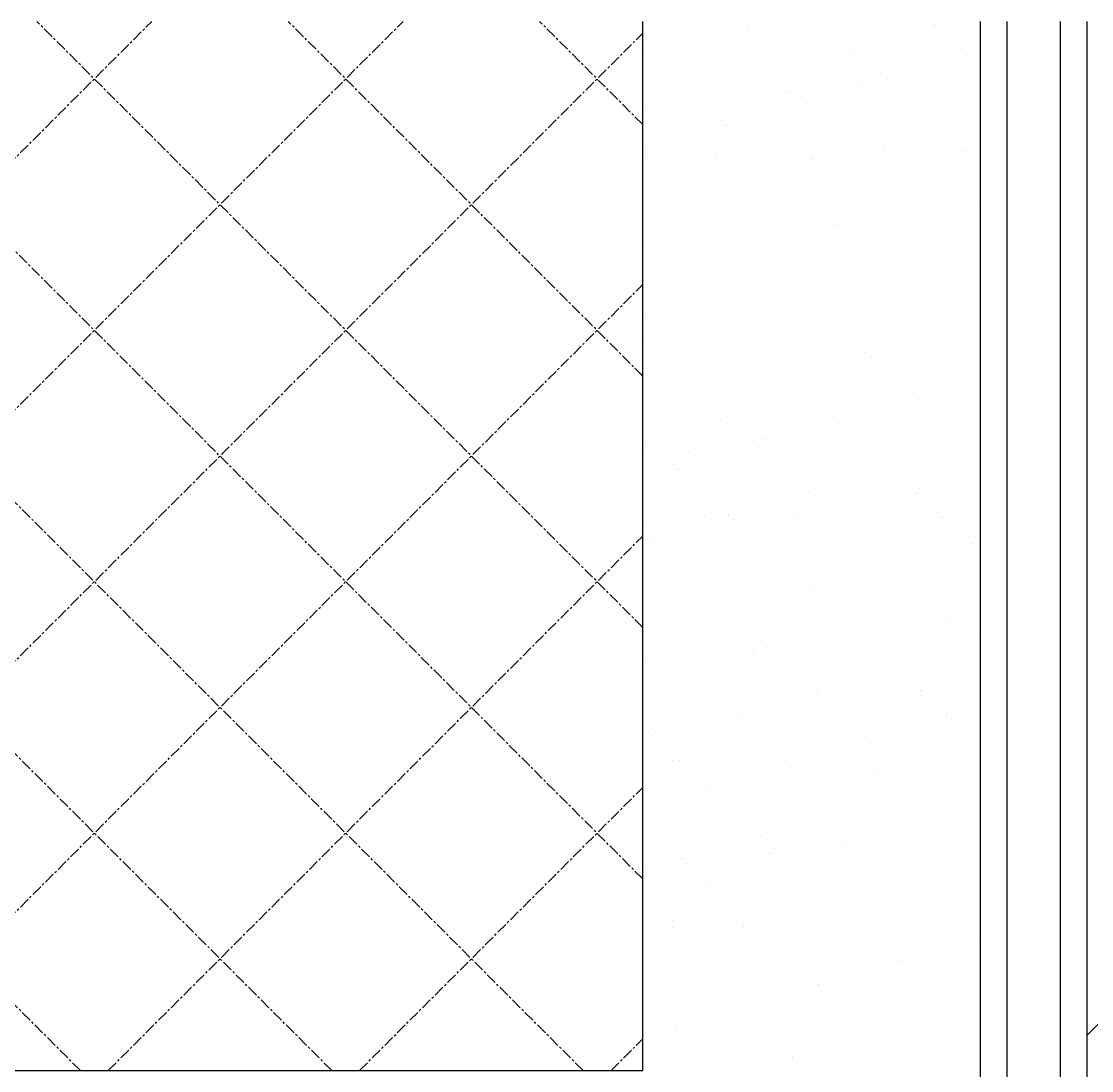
# Model space of a CAD drawing. Header units: inches. Extents: x -1249499 to 290957, y -589671 to 1013543.
# Drawn here: x -885390.8 to -885270.4, y 253356.2 to 253474.3 of the extents above; entities that cross this region are included whole.
import ezdxf

# ---------------------------------------------------------------- set-up
doc = ezdxf.new("R2010")
doc.units = ezdxf.units.IN
doc.header["$MEASUREMENT"] = 0
doc.linetypes.add('CENTER', pattern=[2, 1.25, -0.25, 0.25, -0.25])
for name, color, linetype in [('11', 13, 'CENTER'), ('2', 3, 'Continuous'), ('3', 2, 'Continuous'), ('5', 5, 'Continuous')]:
    doc.layers.add(name, color=color, linetype=linetype)

msp = doc.modelspace()

# ---------------------------------------------------------------- linework, layer by layer
at = {"layer": '11'}
for p, q in [((-885494.15, 253356.24), (-885376.11, 253474.28)), ((-885355.86, 253356.24), (-885473.9, 253474.28)), ((-885465.86, 253356.24), (-885347.82, 253474.28)), ((-885327.58, 253356.24), (-885445.62, 253474.28)), ((-885320.86, 253406.09), (-885389.05, 253474.28)), ((-885320.86, 253434.37), (-885360.77, 253474.28)), ((-885320.86, 253462.66), (-885332.48, 253474.28)), ((-885384.15, 253356.24), (-885500.86, 253472.95)), ((-885437.58, 253356.24), (-885320.86, 253472.95)), ((-885320.86, 253377.8), (-885414.12, 253471.06)), ((-885409.29, 253356.24), (-885320.86, 253444.67)), ((-885381.01, 253356.24), (-885320.86, 253416.38)), ((-885352.73, 253356.24), (-885320.86, 253388.1)), ((-885324.44, 253356.24), (-885320.86, 253359.81))]:
    msp.add_line(p, q, dxfattribs=at)
at = {"layer": '2'}
for p, q in [((-885320.86, 253356.24), (-885320.86, 253474.28)), ((-885500.86, 253356.24), (-885320.86, 253356.24))]:
    msp.add_line(p, q, dxfattribs=at)
at = {"layer": '3'}
for p, q in [((-885282.86, 253346.24), (-885282.86, 253474.28)), ((-885270.86, 253336.24), (-885270.86, 253474.28)), ((-885234.86, 253396.24), (-885270.86, 253360.24))]:
    msp.add_line(p, q, dxfattribs=at)
at = {"layer": '5'}
for p, q in [((-885312.17, 253474.13), (-885312.17, 253474.13)), ((-885305.08, 253474.11), (-885305.08, 253474.11)), ((-885300.17, 253474.03), (-885300.17, 253474.03)), ((-885285.41, 253474.07), (-885285.41, 253474.07)), ((-885279.86, 253346.24), (-885279.86, 253474.28)), ((-885273.86, 253346.24), (-885273.86, 253474.28)), ((-885317.14, 253473.42), (-885317.14, 253473.42)), ((-885316.1, 253473.8), (-885316.1, 253473.8)), ((-885313.16, 253473.04), (-885313.16, 253473.04)), ((-885309.08, 253473.58), (-885309.08, 253473.58)), ((-885309.04, 253473.72), (-885309.04, 253473.72)), ((-885307.52, 253473.78), (-885307.52, 253473.78)), ((-885306.76, 253473.82), (-885306.76, 253473.82)), ((-885301.19, 253473.82), (-885301.19, 253473.82)), ((-885299.62, 253473.52), (-885299.62, 253473.52)), ((-885297.41, 253473.84), (-885297.41, 253473.84)), ((-885293.51, 253473.78), (-885293.51, 253473.78)), ((-885288.07, 253473.85), (-885288.07, 253473.85)), ((-885287.99, 253473.76), (-885287.99, 253473.76)), ((-885317.16, 253472.52), (-885317.16, 253472.52)), ((-885315.59, 253472.72), (-885315.59, 253472.72)), ((-885320.76, 253470.65), (-885320.76, 253470.65)), ((-885312.91, 253470.75), (-885312.91, 253470.75)), ((-885311.54, 253470.9), (-885311.54, 253470.9)), ((-885309.19, 253471.39), (-885309.19, 253471.39)), ((-885308.63, 253470.89), (-885308.63, 253470.89)), ((-885305.23, 253470.71), (-885305.23, 253470.71)), ((-885302.2, 253470.92), (-885302.2, 253470.92)), ((-885297.13, 253471), (-885297.13, 253471)), ((-885297.01, 253471.13), (-885297.01, 253471.13)), ((-885292.86, 253470.93), (-885292.86, 253470.93)), ((-885289.28, 253471.1), (-885289.28, 253471.1)), ((-885285, 253471.02), (-885285, 253471.02)), ((-885284.45, 253470.52), (-885284.45, 253470.52)), ((-885283.52, 253470.95), (-885283.52, 253470.95)), ((-885318.21, 253468.76), (-885318.21, 253468.76)), ((-885317.65, 253468.25), (-885317.65, 253468.25)), ((-885308.85, 253467.93), (-885308.85, 253467.93)), ((-885306.02, 253468.49), (-885306.02, 253468.49)), ((-885301, 253468.03), (-885301, 253468.03)), ((-885294.02, 253468.39), (-885294.02, 253468.39)), ((-885293.32, 253468), (-885293.32, 253468)), ((-885290.16, 253468.3), (-885290.16, 253468.3)), ((-885288.6, 253468.51), (-885288.6, 253468.51)), ((-885286.16, 253468.83), (-885286.16, 253468.83)), ((-885285.22, 253468.29), (-885285.22, 253468.29)), ((-885316.95, 253467.64), (-885316.95, 253467.64)), ((-885314.94, 253467.1), (-885314.94, 253467.1)), ((-885305.6, 253467.11), (-885305.6, 253467.11)), ((-885298.24, 253467.24), (-885298.24, 253467.24)), ((-885296.68, 253467.44), (-885296.68, 253467.44)), ((-885296.26, 253467.13), (-885296.26, 253467.13)), ((-885294.24, 253467.77), (-885294.24, 253467.77)), ((-885293.47, 253467.88), (-885293.47, 253467.88)), ((-885286.91, 253467.15), (-885286.91, 253467.15)), ((-885315.04, 253465.86), (-885315.04, 253465.86)), ((-885313.68, 253466.29), (-885313.68, 253466.29)), ((-885310.39, 253465.64), (-885310.39, 253465.64)), ((-885306.32, 253466.18), (-885306.32, 253466.18)), ((-885304.75, 253466.38), (-885304.75, 253466.38)), ((-885304.33, 253466.31), (-885304.33, 253466.31)), ((-885303.04, 253465.76), (-885303.04, 253465.76)), ((-885302.31, 253466.7), (-885302.31, 253466.7)), ((-885294.99, 253466.32), (-885294.99, 253466.32)), ((-885285.65, 253466.34), (-885285.65, 253466.34)), ((-885320.57, 253464.87), (-885320.57, 253464.87)), ((-885318.47, 253464.58), (-885318.47, 253464.58)), ((-885314.39, 253465.11), (-885314.39, 253465.11)), ((-885312.83, 253465.32), (-885312.83, 253465.32)), ((-885312.72, 253464.97), (-885312.72, 253464.97)), ((-885305.04, 253464.93), (-885305.04, 253464.93)), ((-885302.49, 253465.25), (-885302.49, 253465.25)), ((-885296.94, 253465.22), (-885296.94, 253465.22)), ((-885290.86, 253465.49), (-885290.86, 253465.49)), ((-885289.09, 253465.32), (-885289.09, 253465.32)), ((-885318.46, 253463.37), (-885318.46, 253463.37)), ((-885312.06, 253463.13), (-885312.06, 253463.13)), ((-885309.12, 253463.39), (-885309.12, 253463.39)), ((-885299.78, 253463.4), (-885299.78, 253463.4)), ((-885290.44, 253463.42), (-885290.44, 253463.42)), ((-885311.5, 253462.62), (-885311.5, 253462.62)), ((-885308.66, 253462.15), (-885308.66, 253462.15)), ((-885300.81, 253462.25), (-885300.81, 253462.25)), ((-885299.88, 253462.86), (-885299.88, 253462.86)), ((-885293.13, 253462.22), (-885293.13, 253462.22)), ((-885287.87, 253462.76), (-885287.87, 253462.76)), ((-885287.32, 253462.25), (-885287.32, 253462.25)), ((-885285.03, 253462.51), (-885285.03, 253462.51)), ((-885316.76, 253461.86), (-885316.76, 253461.86)), ((-885287.4, 253460.9), (-885287.4, 253460.9)), ((-885285.84, 253461.1), (-885285.84, 253461.1)), ((-885283.4, 253461.43), (-885283.4, 253461.43)), ((-885320.52, 253459.99), (-885320.52, 253459.99)), ((-885312.52, 253459.58), (-885312.52, 253459.58)), ((-885308.89, 253460.23), (-885308.89, 253460.23)), ((-885303.18, 253459.6), (-885303.18, 253459.6)), ((-885296.89, 253460.12), (-885296.89, 253460.12)), ((-885296.34, 253459.62), (-885296.34, 253459.62)), ((-885295.47, 253459.84), (-885295.47, 253459.84)), ((-885293.91, 253460.04), (-885293.91, 253460.04)), ((-885293.83, 253459.62), (-885293.83, 253459.62)), ((-885291.47, 253460.36), (-885291.47, 253460.36)), ((-885288.9, 253459.54), (-885288.9, 253459.54)), ((-885284.71, 253459.86), (-885284.71, 253459.86)), ((-885284.49, 253459.63), (-885284.49, 253459.63)), ((-885320.6, 253458.76), (-885320.6, 253458.76)), ((-885320.38, 253459.09), (-885320.38, 253459.09)), ((-885312.53, 253459.19), (-885312.53, 253459.19)), ((-885311.25, 253458.78), (-885311.25, 253458.78)), ((-885304.85, 253459.15), (-885304.85, 253459.15)), ((-885303.55, 253458.77), (-885303.55, 253458.77)), ((-885301.99, 253458.98), (-885301.99, 253458.98)), ((-885301.91, 253458.79), (-885301.91, 253458.79)), ((-885299.55, 253459.3), (-885299.55, 253459.3)), ((-885296.75, 253459.44), (-885296.75, 253459.44)), ((-885292.57, 253458.81), (-885292.57, 253458.81)), ((-885283.23, 253458.83), (-885283.23, 253458.83)), ((-885317.91, 253457.59), (-885317.91, 253457.59)), ((-885315.7, 253457.17), (-885315.7, 253457.17)), ((-885311.62, 253457.71), (-885311.62, 253457.71)), ((-885310.06, 253457.92), (-885310.06, 253457.92)), ((-885307.62, 253458.24), (-885307.62, 253458.24)), ((-885305.91, 253457.49), (-885305.91, 253457.49)), ((-885293.73, 253457.23), (-885293.73, 253457.23)), ((-885319.7, 253456.65), (-885319.7, 253456.65)), ((-885318.14, 253456.85), (-885318.14, 253456.85)), ((-885316.57, 253456.08), (-885316.57, 253456.08)), ((-885308.47, 253456.37), (-885308.47, 253456.37)), ((-885306.7, 253455.88), (-885306.7, 253455.88)), ((-885305.35, 253456.98), (-885305.35, 253456.98)), ((-885300.62, 253456.47), (-885300.62, 253456.47)), ((-885297.36, 253455.89), (-885297.36, 253455.89)), ((-885292.94, 253456.44), (-885292.94, 253456.44)), ((-885288.01, 253455.91), (-885288.01, 253455.91)), ((-885284.84, 253456.73), (-885284.84, 253456.73)), ((-885316.04, 253455.86), (-885316.04, 253455.86)), ((-885314.93, 253454.86), (-885314.93, 253454.86)), ((-885314.37, 253454.35), (-885314.37, 253454.35)), ((-885302.75, 253454.59), (-885302.75, 253454.59)), ((-885296.56, 253453.66), (-885296.56, 253453.66)), ((-885290.74, 253454.49), (-885290.74, 253454.49)), ((-885290.19, 253453.98), (-885290.19, 253453.98)), ((-885288.71, 253453.76), (-885288.71, 253453.76)), ((-885284.63, 253453.5), (-885284.63, 253453.5)), ((-885283.07, 253453.7), (-885283.07, 253453.7)), ((-885320.19, 253453.31), (-885320.19, 253453.31)), ((-885312.34, 253453.41), (-885312.34, 253453.41)), ((-885304.66, 253453.37), (-885304.66, 253453.37)), ((-885292.71, 253452.43), (-885292.71, 253452.43)), ((-885291.15, 253452.64), (-885291.15, 253452.64)), ((-885288.71, 253452.96), (-885288.71, 253452.96)), ((-885319.44, 253452.05), (-885319.44, 253452.05)), ((-885318.17, 253451.25), (-885318.17, 253451.25)), ((-885311.76, 253451.96), (-885311.76, 253451.96)), ((-885310.09, 253452.07), (-885310.09, 253452.07)), ((-885308.83, 253451.26), (-885308.83, 253451.26)), ((-885300.78, 253451.37), (-885300.78, 253451.37)), ((-885300.75, 253452.09), (-885300.75, 253452.09)), ((-885299.76, 253451.86), (-885299.76, 253451.86)), ((-885299.49, 253451.28), (-885299.49, 253451.28)), ((-885299.22, 253451.57), (-885299.22, 253451.57)), ((-885299.21, 253451.35), (-885299.21, 253451.35)), ((-885296.78, 253451.9), (-885296.78, 253451.9)), ((-885291.41, 253452.1), (-885291.41, 253452.1)), ((-885290.14, 253451.3), (-885290.14, 253451.3)), ((-885287.58, 253451.59), (-885287.58, 253451.59)), ((-885316.38, 253450.3), (-885316.38, 253450.3)), ((-885308.86, 253450.31), (-885308.86, 253450.31)), ((-885308.28, 253450.59), (-885308.28, 253450.59)), ((-885307.3, 253450.51), (-885307.3, 253450.51)), ((-885304.86, 253450.83), (-885304.86, 253450.83)), ((-885300.43, 253450.69), (-885300.43, 253450.69)), ((-885292.75, 253450.66), (-885292.75, 253450.66)), ((-885284.65, 253450.95), (-885284.65, 253450.95)), ((-885320.78, 253449.33), (-885320.78, 253449.33)), ((-885316.93, 253449.24), (-885316.93, 253449.24)), ((-885315.37, 253449.45), (-885315.37, 253449.45)), ((-885312.93, 253449.77), (-885312.93, 253449.77)), ((-885308.78, 253449.22), (-885308.78, 253449.22)), ((-885308.22, 253448.72), (-885308.22, 253448.72)), ((-885296.6, 253448.96), (-885296.6, 253448.96)), ((-885284.59, 253448.85), (-885284.59, 253448.85)), ((-885320, 253447.53), (-885320, 253447.53)), ((-885313.62, 253448.35), (-885313.62, 253448.35)), ((-885312.15, 253447.63), (-885312.15, 253447.63)), ((-885304.48, 253447.59), (-885304.48, 253447.59)), ((-885304.28, 253448.36), (-885304.28, 253448.36)), ((-885296.37, 253447.88), (-885296.37, 253447.88)), ((-885294.93, 253448.38), (-885294.93, 253448.38)), ((-885288.52, 253447.98), (-885288.52, 253447.98)), ((-885285.59, 253448.4), (-885285.59, 253448.4)), ((-885284.04, 253448.35), (-885284.04, 253448.35)), ((-885317.8, 253446.59), (-885317.8, 253446.59)), ((-885305.61, 253446.33), (-885305.61, 253446.33)), ((-885317.24, 253446.08), (-885317.24, 253446.08)), ((-885293.61, 253446.22), (-885293.61, 253446.22)), ((-885293.06, 253445.72), (-885293.06, 253445.72)), ((-885288.38, 253445.23), (-885288.38, 253445.23)), ((-885285.94, 253445.56), (-885285.94, 253445.56)), ((-885284.46, 253445.17), (-885284.46, 253445.17)), ((-885317.01, 253444.54), (-885317.01, 253444.54)), ((-885316.2, 253444.52), (-885316.2, 253444.52)), ((-885308.09, 253444.81), (-885308.09, 253444.81)), ((-885307.67, 253444.56), (-885307.67, 253444.56)), ((-885300.24, 253444.91), (-885300.24, 253444.91)), ((-885298.33, 253444.58), (-885298.33, 253444.58)), ((-885298.02, 253443.97), (-885298.02, 253443.97)), ((-885296.46, 253444.17), (-885296.46, 253444.17)), ((-885294.02, 253444.49), (-885294.02, 253444.49)), ((-885292.57, 253444.88), (-885292.57, 253444.88)), ((-885289.94, 253445.03), (-885289.94, 253445.03)), ((-885288.99, 253444.59), (-885288.99, 253444.59)), ((-885315.75, 253443.74), (-885315.75, 253443.74)), ((-885314.63, 253443.69), (-885314.63, 253443.69)), ((-885306.41, 253443.75), (-885306.41, 253443.75)), ((-885306.09, 253442.9), (-885306.09, 253442.9)), ((-885304.53, 253443.11), (-885304.53, 253443.11)), ((-885302.63, 253443.59), (-885302.63, 253443.59)), ((-885302.09, 253443.43), (-885302.09, 253443.43)), ((-885302.08, 253443.08), (-885302.08, 253443.08)), ((-885297.06, 253443.77), (-885297.06, 253443.77)), ((-885290.45, 253443.32), (-885290.45, 253443.32)), ((-885287.72, 253443.79), (-885287.72, 253443.79)), ((-885319.81, 253441.75), (-885319.81, 253441.75)), ((-885314.17, 253441.84), (-885314.17, 253441.84)), ((-885312.61, 253442.05), (-885312.61, 253442.05)), ((-885311.96, 253441.85), (-885311.96, 253441.85)), ((-885310.17, 253442.37), (-885310.17, 253442.37)), ((-885304.29, 253441.81), (-885304.29, 253441.81)), ((-885296.18, 253442.1), (-885296.18, 253442.1)), ((-885288.33, 253442.2), (-885288.33, 253442.2)), ((-885320.68, 253440.98), (-885320.68, 253440.98)), ((-885320.54, 253440.82), (-885320.54, 253440.82)), ((-885318.24, 253441.3), (-885318.24, 253441.3)), ((-885311.65, 253440.96), (-885311.65, 253440.96)), ((-885311.19, 253440.83), (-885311.19, 253440.83)), ((-885311.09, 253440.45), (-885311.09, 253440.45)), ((-885301.85, 253440.85), (-885301.85, 253440.85)), ((-885299.47, 253440.69), (-885299.47, 253440.69)), ((-885292.51, 253440.87), (-885292.51, 253440.87)), ((-885287.46, 253440.59), (-885287.46, 253440.59)), ((-885283.17, 253440.88), (-885283.17, 253440.88)), ((-885307.9, 253439.03), (-885307.9, 253439.03)), ((-885300.05, 253439.13), (-885300.05, 253439.13)), ((-885292.38, 253439.1), (-885292.38, 253439.1)), ((-885286.91, 253440.08), (-885286.91, 253440.08)), ((-885284.27, 253439.39), (-885284.27, 253439.39)), ((-885320.67, 253438.32), (-885320.67, 253438.32)), ((-885320.11, 253437.82), (-885320.11, 253437.82)), ((-885316.01, 253438.74), (-885316.01, 253438.74)), ((-885308.48, 253438.06), (-885308.48, 253438.06)), ((-885296.48, 253437.95), (-885296.48, 253437.95)), ((-885285.61, 253437.83), (-885285.61, 253437.83)), ((-885283.18, 253438.15), (-885283.18, 253438.15)), ((-885314.59, 253437.03), (-885314.59, 253437.03)), ((-885305.25, 253437.05), (-885305.25, 253437.05)), ((-885295.93, 253437.45), (-885295.93, 253437.45)), ((-885295.91, 253437.06), (-885295.91, 253437.06)), ((-885293.69, 253436.77), (-885293.69, 253436.77)), ((-885291.25, 253437.09), (-885291.25, 253437.09)), ((-885287.18, 253437.63), (-885287.18, 253437.63)), ((-885286.56, 253437.08), (-885286.56, 253437.08)), ((-885284.3, 253437.69), (-885284.3, 253437.69)), ((-885319.62, 253435.96), (-885319.62, 253435.96)), ((-885317.5, 253435.42), (-885317.5, 253435.42)), ((-885313.33, 253436.22), (-885313.33, 253436.22)), ((-885311.77, 253436.06), (-885311.77, 253436.06)), ((-885304.1, 253436.03), (-885304.1, 253436.03)), ((-885303.98, 253436.24), (-885303.98, 253436.24)), ((-885303.33, 253435.5), (-885303.33, 253435.5)), ((-885301.76, 253435.71), (-885301.76, 253435.71)), ((-885299.33, 253436.03), (-885299.33, 253436.03)), ((-885295.99, 253436.32), (-885295.99, 253436.32)), ((-885295.25, 253436.56), (-885295.25, 253436.56)), ((-885294.64, 253436.26), (-885294.64, 253436.26)), ((-885288.14, 253436.42), (-885288.14, 253436.42)), ((-885285.3, 253436.27), (-885285.3, 253436.27)), ((-885311.4, 253434.44), (-885311.4, 253434.44)), ((-885309.84, 253434.64), (-885309.84, 253434.64)), ((-885307.4, 253434.96), (-885307.4, 253434.96)), ((-885305.5, 253435.32), (-885305.5, 253435.32)), ((-885304.95, 253434.81), (-885304.95, 253434.81)), ((-885293.32, 253435.06), (-885293.32, 253435.06)), ((-885319.48, 253433.37), (-885319.48, 253433.37)), ((-885318.11, 253433.3), (-885318.11, 253433.3)), ((-885317.92, 253433.58), (-885317.92, 253433.58)), ((-885315.48, 253433.9), (-885315.48, 253433.9)), ((-885308.77, 253433.32), (-885308.77, 253433.32)), ((-885307.72, 253433.25), (-885307.72, 253433.25)), ((-885299.86, 253433.35), (-885299.86, 253433.35)), ((-885299.43, 253433.34), (-885299.43, 253433.34)), ((-885292.19, 253433.32), (-885292.19, 253433.32)), ((-885290.09, 253433.36), (-885290.09, 253433.36)), ((-885284.09, 253433.61), (-885284.09, 253433.61)), ((-885315.82, 253432.96), (-885315.82, 253432.96)), ((-885314.52, 253432.69), (-885314.52, 253432.69)), ((-885313.96, 253432.18), (-885313.96, 253432.18)), ((-885302.34, 253432.42), (-885302.34, 253432.42)), ((-885290.33, 253432.32), (-885290.33, 253432.32)), ((-885289.78, 253431.81), (-885289.78, 253431.81)), ((-885287.95, 253430.64), (-885287.95, 253430.64)), ((-885319.44, 253430.18), (-885319.44, 253430.18)), ((-885312.17, 253429.52), (-885312.17, 253429.52)), ((-885311.58, 253430.28), (-885311.58, 253430.28)), ((-885311.35, 253429.79), (-885311.35, 253429.79)), ((-885303.91, 253430.25), (-885303.91, 253430.25)), ((-885302.83, 253429.53), (-885302.83, 253429.53)), ((-885299.35, 253429.69), (-885299.35, 253429.69)), ((-885295.81, 253430.54), (-885295.81, 253430.54)), ((-885293.48, 253429.55), (-885293.48, 253429.55)), ((-885288.48, 253429.69), (-885288.48, 253429.69)), ((-885287.17, 253429.42), (-885287.17, 253429.42)), ((-885284.41, 253430.22), (-885284.41, 253430.22)), ((-885284.14, 253429.57), (-885284.14, 253429.57)), ((-885320.25, 253428.69), (-885320.25, 253428.69)), ((-885310.9, 253428.71), (-885310.9, 253428.71)), ((-885301.56, 253428.73), (-885301.56, 253428.73)), ((-885299, 253428.3), (-885299, 253428.3)), ((-885298.8, 253429.18), (-885298.8, 253429.18)), ((-885296.56, 253428.62), (-885296.56, 253428.62)), ((-885292.49, 253429.16), (-885292.49, 253429.16)), ((-885292.22, 253428.74), (-885292.22, 253428.74)), ((-885290.92, 253429.37), (-885290.92, 253429.37)), ((-885282.88, 253428.76), (-885282.88, 253428.76)), ((-885320.37, 253427.16), (-885320.37, 253427.16)), ((-885315.63, 253427.18), (-885315.63, 253427.18)), ((-885308.64, 253427.03), (-885308.64, 253427.03)), ((-885308.37, 253427.05), (-885308.37, 253427.05)), ((-885307.53, 253427.47), (-885307.53, 253427.47)), ((-885307.07, 253427.24), (-885307.07, 253427.24)), ((-885304.64, 253427.56), (-885304.64, 253427.56)), ((-885300.56, 253428.1), (-885300.56, 253428.1)), ((-885299.67, 253427.57), (-885299.67, 253427.57)), ((-885292, 253427.53), (-885292, 253427.53)), ((-885283.9, 253427.83), (-885283.9, 253427.83)), ((-885316.71, 253425.97), (-885316.71, 253425.97)), ((-885315.69, 253425.79), (-885315.69, 253425.79)), ((-885315.15, 253426.18), (-885315.15, 253426.18)), ((-885312.71, 253426.5), (-885312.71, 253426.5)), ((-885307.81, 253426.55), (-885307.81, 253426.55)), ((-885306.35, 253425.81), (-885306.35, 253425.81)), ((-885297.01, 253425.83), (-885297.01, 253425.83)), ((-885296.19, 253426.79), (-885296.19, 253426.79)), ((-885287.66, 253425.84), (-885287.66, 253425.84)), ((-885284.18, 253426.69), (-885284.18, 253426.69)), ((-885283.63, 253426.18), (-885283.63, 253426.18)), ((-885320.79, 253425.43), (-885320.79, 253425.43)), ((-885295.62, 253424.76), (-885295.62, 253424.76)), ((-885287.76, 253424.86), (-885287.76, 253424.86)), ((-885319.25, 253424.4), (-885319.25, 253424.4)), ((-885317.39, 253424.42), (-885317.39, 253424.42)), ((-885316.83, 253423.91), (-885316.83, 253423.91)), ((-885311.39, 253424.5), (-885311.39, 253424.5)), ((-885305.2, 253424.16), (-885305.2, 253424.16)), ((-885303.72, 253424.47), (-885303.72, 253424.47)), ((-885293.2, 253424.05), (-885293.2, 253424.05)), ((-885292.65, 253423.55), (-885292.65, 253423.55)), ((-885285.72, 253422.28), (-885285.72, 253422.28)), ((-885319.09, 253421.99), (-885319.09, 253421.99)), ((-885317.82, 253421.18), (-885317.82, 253421.18)), ((-885315.44, 253421.4), (-885315.44, 253421.4)), ((-885314.22, 253421.52), (-885314.22, 253421.52)), ((-885309.75, 253422), (-885309.75, 253422)), ((-885308.48, 253421.2), (-885308.48, 253421.2)), ((-885307.34, 253421.69), (-885307.34, 253421.69)), ((-885302.22, 253421.42), (-885302.22, 253421.42)), ((-885300.4, 253422.02), (-885300.4, 253422.02)), ((-885299.48, 253421.79), (-885299.48, 253421.79)), ((-885299.14, 253421.22), (-885299.14, 253421.22)), ((-885293.79, 253421.22), (-885293.79, 253421.22)), ((-885291.81, 253421.75), (-885291.81, 253421.75)), ((-885291.06, 253422.04), (-885291.06, 253422.04)), ((-885290.04, 253421.15), (-885290.04, 253421.15)), ((-885289.8, 253421.23), (-885289.8, 253421.23)), ((-885289.72, 253421.76), (-885289.72, 253421.76)), ((-885288.16, 253421.96), (-885288.16, 253421.96)), ((-885283.71, 253422.05), (-885283.71, 253422.05)), ((-885304.31, 253419.84), (-885304.31, 253419.84)), ((-885301.87, 253420.16), (-885301.87, 253420.16)), ((-885301.67, 253420.91), (-885301.67, 253420.91)), ((-885297.79, 253420.69), (-885297.79, 253420.69)), ((-885296.23, 253420.9), (-885296.23, 253420.9)), ((-885319.06, 253418.62), (-885319.06, 253418.62)), ((-885313.95, 253418.57), (-885313.95, 253418.57)), ((-885312.38, 253418.77), (-885312.38, 253418.77)), ((-885311.24, 253418.79), (-885311.24, 253418.79)), ((-885311.2, 253418.72), (-885311.2, 253418.72)), ((-885309.94, 253419.09), (-885309.94, 253419.09)), ((-885305.87, 253419.63), (-885305.87, 253419.63)), ((-885303.53, 253418.69), (-885303.53, 253418.69)), ((-885295.43, 253418.98), (-885295.43, 253418.98)), ((-885287.57, 253419.08), (-885287.57, 253419.08)), ((-885320.46, 253417.71), (-885320.46, 253417.71)), ((-885318.02, 253418.03), (-885318.02, 253418.03)), ((-885313.27, 253418.28), (-885313.27, 253418.28)), ((-885310.68, 253418.28), (-885310.68, 253418.28)), ((-885303.93, 253418.3), (-885303.93, 253418.3)), ((-885299.06, 253418.52), (-885299.06, 253418.52)), ((-885294.58, 253418.31), (-885294.58, 253418.31)), ((-885287.05, 253418.42), (-885287.05, 253418.42)), ((-885286.5, 253417.91), (-885286.5, 253417.91)), ((-885285.24, 253418.33), (-885285.24, 253418.33)), ((-885320.26, 253416.15), (-885320.26, 253416.15)), ((-885283.52, 253416.27), (-885283.52, 253416.27)), ((-885319.7, 253415.65), (-885319.7, 253415.65)), ((-885315.25, 253415.62), (-885315.25, 253415.62)), ((-885308.07, 253415.89), (-885308.07, 253415.89)), ((-885307.15, 253415.91), (-885307.15, 253415.91)), ((-885299.3, 253416.01), (-885299.3, 253416.01)), ((-885296.07, 253415.79), (-885296.07, 253415.79)), ((-885295.52, 253415.28), (-885295.52, 253415.28)), ((-885291.62, 253415.97), (-885291.62, 253415.97)), ((-885283.89, 253415.52), (-885283.89, 253415.52)), ((-885316.67, 253414.47), (-885316.67, 253414.47)), ((-885307.32, 253414.49), (-885307.32, 253414.49)), ((-885297.98, 253414.51), (-885297.98, 253414.51)), ((-885291.03, 253413.82), (-885291.03, 253413.82)), ((-885288.64, 253414.53), (-885288.64, 253414.53)), ((-885286.95, 253414.35), (-885286.95, 253414.35)), ((-885285.39, 253414.56), (-885285.39, 253414.56)), ((-885282.95, 253414.88), (-885282.95, 253414.88)), ((-885318.87, 253412.84), (-885318.87, 253412.84)), ((-885317.09, 253413.26), (-885317.09, 253413.26)), ((-885315.4, 253413.67), (-885315.4, 253413.67)), ((-885311.02, 253412.94), (-885311.02, 253412.94)), ((-885306.06, 253413.69), (-885306.06, 253413.69)), ((-885305.09, 253413.15), (-885305.09, 253413.15)), ((-885304.54, 253412.65), (-885304.54, 253412.65)), ((-885303.34, 253412.91), (-885303.34, 253412.91)), ((-885299.1, 253412.75), (-885299.1, 253412.75)), ((-885296.72, 253413.7), (-885296.72, 253413.7)), ((-885295.24, 253413.2), (-885295.24, 253413.2)), ((-885295.03, 253413.29), (-885295.03, 253413.29)), ((-885293.47, 253413.5), (-885293.47, 253413.5)), ((-885292.91, 253412.89), (-885292.91, 253412.89)), ((-885287.39, 253413.3), (-885287.39, 253413.3)), ((-885287.37, 253413.72), (-885287.37, 253413.72)), ((-885309.62, 253411.37), (-885309.62, 253411.37)), ((-885307.18, 253411.69), (-885307.18, 253411.69)), ((-885303.1, 253412.23), (-885303.1, 253412.23)), ((-885301.54, 253412.43), (-885301.54, 253412.43)), ((-885320.19, 253410.75), (-885320.19, 253410.75)), ((-885317.69, 253410.31), (-885317.69, 253410.31)), ((-885315.25, 253410.63), (-885315.25, 253410.63)), ((-885314.11, 253410.52), (-885314.11, 253410.52)), ((-885311.18, 253411.16), (-885311.18, 253411.16)), ((-885310.85, 253410.77), (-885310.85, 253410.77)), ((-885306.96, 253410.13), (-885306.96, 253410.13)), ((-885301.93, 253410.25), (-885301.93, 253410.25)), ((-885301.5, 253410.78), (-885301.5, 253410.78)), ((-885299.11, 253410.23), (-885299.11, 253410.23)), ((-885292.16, 253410.8), (-885292.16, 253410.8)), ((-885291.43, 253410.19), (-885291.43, 253410.19)), ((-885289.92, 253410.15), (-885289.92, 253410.15)), ((-885283.33, 253410.49), (-885283.33, 253410.49)), ((-885319.25, 253410.1), (-885319.25, 253410.1)), ((-885315.06, 253409.84), (-885315.06, 253409.84)), ((-885313.55, 253410.01), (-885313.55, 253410.01)), ((-885289.37, 253409.64), (-885289.37, 253409.64)), ((-885318.68, 253407.06), (-885318.68, 253407.06)), ((-885314.24, 253406.96), (-885314.24, 253406.96)), ((-885310.94, 253407.62), (-885310.94, 253407.62)), ((-885310.83, 253407.16), (-885310.83, 253407.16)), ((-885304.9, 253406.98), (-885304.9, 253406.98)), ((-885303.15, 253407.13), (-885303.15, 253407.13)), ((-885298.94, 253407.52), (-885298.94, 253407.52)), ((-885298.39, 253407.01), (-885298.39, 253407.01)), ((-885295.56, 253407), (-885295.56, 253407)), ((-885295.05, 253407.42), (-885295.05, 253407.42)), ((-885287.2, 253407.52), (-885287.2, 253407.52)), ((-885286.76, 253407.25), (-885286.76, 253407.25)), ((-885286.22, 253407.01), (-885286.22, 253407.01)), ((-885284.19, 253406.95), (-885284.19, 253406.95)), ((-885312.98, 253406.16), (-885312.98, 253406.16)), ((-885303.63, 253406.17), (-885303.63, 253406.17)), ((-885296.34, 253405.35), (-885296.34, 253405.35)), ((-885294.29, 253406.19), (-885294.29, 253406.19)), ((-885292.26, 253405.89), (-885292.26, 253405.89)), ((-885290.7, 253406.09), (-885290.7, 253406.09)), ((-885288.26, 253406.41), (-885288.26, 253406.41)), ((-885284.95, 253406.21), (-885284.95, 253406.21)), ((-885319.96, 253404.99), (-885319.96, 253404.99)), ((-885307.96, 253404.88), (-885307.96, 253404.88)), ((-885307.4, 253404.38), (-885307.4, 253404.38)), ((-885306.77, 253404.35), (-885306.77, 253404.35)), ((-885304.41, 253404.29), (-885304.41, 253404.29)), ((-885300.34, 253404.82), (-885300.34, 253404.82)), ((-885298.92, 253404.45), (-885298.92, 253404.45)), ((-885298.78, 253405.03), (-885298.78, 253405.03)), ((-885295.78, 253404.62), (-885295.78, 253404.62)), ((-885291.24, 253404.41), (-885291.24, 253404.41)), ((-885283.77, 253404.52), (-885283.77, 253404.52)), ((-885283.14, 253404.7), (-885283.14, 253404.7)), ((-885317.77, 253403.24), (-885317.77, 253403.24)), ((-885314.93, 253402.9), (-885314.93, 253402.9)), ((-885314.87, 253404.06), (-885314.87, 253404.06)), ((-885312.49, 253403.22), (-885312.49, 253403.22)), ((-885308.42, 253403.26), (-885308.42, 253403.26)), ((-885308.41, 253403.76), (-885308.41, 253403.76)), ((-885306.85, 253403.97), (-885306.85, 253403.97)), ((-885299.08, 253403.27), (-885299.08, 253403.27)), ((-885289.74, 253403.29), (-885289.74, 253403.29)), ((-885283.22, 253404.01), (-885283.22, 253404.01)), ((-885320.56, 253402.16), (-885320.56, 253402.16)), ((-885316.98, 253402.25), (-885316.98, 253402.25)), ((-885316.49, 253402.7), (-885316.49, 253402.7)), ((-885316.42, 253401.74), (-885316.42, 253401.74)), ((-885304.79, 253401.99), (-885304.79, 253401.99)), ((-885292.79, 253401.88), (-885292.79, 253401.88)), ((-885287.01, 253401.74), (-885287.01, 253401.74)), ((-885318.49, 253401.28), (-885318.49, 253401.28)), ((-885310.64, 253401.38), (-885310.64, 253401.38)), ((-885302.96, 253401.35), (-885302.96, 253401.35)), ((-885294.86, 253401.64), (-885294.86, 253401.64)), ((-885292.24, 253401.38), (-885292.24, 253401.38)), ((-885313.81, 253399.35), (-885313.81, 253399.35)), ((-885311.82, 253399.45), (-885311.82, 253399.45)), ((-885302.48, 253399.47), (-885302.48, 253399.47)), ((-885293.13, 253399.48), (-885293.13, 253399.48)), ((-885283.79, 253399.5), (-885283.79, 253399.5)), ((-885319.9, 253398.63), (-885319.9, 253398.63)), ((-885314.68, 253398.28), (-885314.68, 253398.28)), ((-885310.55, 253398.64), (-885310.55, 253398.64)), ((-885306.58, 253398.57), (-885306.58, 253398.57)), ((-885301.81, 253399.25), (-885301.81, 253399.25)), ((-885301.26, 253398.74), (-885301.26, 253398.74)), ((-885301.21, 253398.66), (-885301.21, 253398.66)), ((-885298.73, 253398.67), (-885298.73, 253398.67)), ((-885291.87, 253398.68), (-885291.87, 253398.68)), ((-885291.05, 253398.63), (-885291.05, 253398.63)), ((-885289.63, 253398.99), (-885289.63, 253398.99)), ((-885289.5, 253398.48), (-885289.5, 253398.48)), ((-885287.94, 253398.69), (-885287.94, 253398.69)), ((-885285.5, 253399.01), (-885285.5, 253399.01)), ((-885282.95, 253398.92), (-885282.95, 253398.92)), ((-885301.65, 253396.88), (-885301.65, 253396.88)), ((-885297.57, 253397.42), (-885297.57, 253397.42)), ((-885296.01, 253397.63), (-885296.01, 253397.63)), ((-885293.57, 253397.95), (-885293.57, 253397.95)), ((-885315.34, 253395.73), (-885315.34, 253395.73)), ((-885310.83, 253396.62), (-885310.83, 253396.62)), ((-885310.27, 253396.11), (-885310.27, 253396.11)), ((-885309.72, 253395.82), (-885309.72, 253395.82)), ((-885306, 253395.74), (-885306, 253395.74)), ((-885305.65, 253396.36), (-885305.65, 253396.36)), ((-885304.09, 253396.56), (-885304.09, 253396.56)), ((-885298.65, 253396.35), (-885298.65, 253396.35)), ((-885296.66, 253395.76), (-885296.66, 253395.76)), ((-885294.67, 253395.86), (-885294.67, 253395.86)), ((-885287.32, 253395.78), (-885287.32, 253395.78)), ((-885286.82, 253395.96), (-885286.82, 253395.96)), ((-885286.64, 253396.25), (-885286.64, 253396.25)), ((-885286.09, 253395.74), (-885286.09, 253395.74)), ((-885318.3, 253395.5), (-885318.3, 253395.5)), ((-885317.8, 253394.76), (-885317.8, 253394.76)), ((-885313.72, 253395.29), (-885313.72, 253395.29)), ((-885312.16, 253395.5), (-885312.16, 253395.5)), ((-885310.45, 253395.6), (-885310.45, 253395.6)), ((-885302.77, 253395.56), (-885302.77, 253395.56)), ((-885320.24, 253394.44), (-885320.24, 253394.44)), ((-885319.85, 253393.98), (-885319.85, 253393.98)), ((-885319.29, 253393.48), (-885319.29, 253393.48)), ((-885307.66, 253393.72), (-885307.66, 253393.72)), ((-885295.66, 253393.62), (-885295.66, 253393.62)), ((-885283.48, 253393.35), (-885283.48, 253393.35)), ((-885314.49, 253392.5), (-885314.49, 253392.5)), ((-885306.39, 253392.79), (-885306.39, 253392.79)), ((-885298.54, 253392.89), (-885298.54, 253392.89)), ((-885295.11, 253393.11), (-885295.11, 253393.11)), ((-885290.87, 253392.85), (-885290.87, 253392.85)), ((-885318.74, 253391.92), (-885318.74, 253391.92)), ((-885317.47, 253391.12), (-885317.47, 253391.12)), ((-885316.68, 253391.09), (-885316.68, 253391.09)), ((-885309.4, 253391.94), (-885309.4, 253391.94)), ((-885308.13, 253391.13), (-885308.13, 253391.13)), ((-885304.68, 253390.98), (-885304.68, 253390.98)), ((-885300.05, 253391.96), (-885300.05, 253391.96)), ((-885298.79, 253391.15), (-885298.79, 253391.15)), ((-885290.71, 253391.97), (-885290.71, 253391.97)), ((-885289.45, 253391.17), (-885289.45, 253391.17)), ((-885286.73, 253391.08), (-885286.73, 253391.08)), ((-885285.17, 253391.29), (-885285.17, 253391.29)), ((-885318.11, 253389.72), (-885318.11, 253389.72)), ((-885310.26, 253389.82), (-885310.26, 253389.82)), ((-885304.13, 253390.48), (-885304.13, 253390.48)), ((-885302.59, 253389.78), (-885302.59, 253389.78)), ((-885294.81, 253390.02), (-885294.81, 253390.02)), ((-885294.48, 253390.08), (-885294.48, 253390.08)), ((-885293.24, 253390.22), (-885293.24, 253390.22)), ((-885292.5, 253390.72), (-885292.5, 253390.72)), ((-885290.81, 253390.54), (-885290.81, 253390.54)), ((-885286.63, 253390.18), (-885286.63, 253390.18)), ((-885302.88, 253388.95), (-885302.88, 253388.95)), ((-885301.32, 253389.16), (-885301.32, 253389.16)), ((-885298.88, 253389.48), (-885298.88, 253389.48)), ((-885315.03, 253387.35), (-885315.03, 253387.35)), ((-885313.7, 253388.35), (-885313.7, 253388.35)), ((-885313.14, 253387.84), (-885313.14, 253387.84)), ((-885312.92, 253388.21), (-885312.92, 253388.21)), ((-885310.96, 253387.89), (-885310.96, 253387.89)), ((-885309.39, 253388.1), (-885309.39, 253388.1)), ((-885306.96, 253388.42), (-885306.96, 253388.42)), ((-885303.58, 253388.23), (-885303.58, 253388.23)), ((-885301.52, 253388.08), (-885301.52, 253388.08)), ((-885294.23, 253388.25), (-885294.23, 253388.25)), ((-885289.51, 253387.98), (-885289.51, 253387.98)), ((-885288.96, 253387.47), (-885288.96, 253387.47)), ((-885284.89, 253388.26), (-885284.89, 253388.26)), ((-885319.03, 253386.83), (-885319.03, 253386.83)), ((-885317.47, 253387.03), (-885317.47, 253387.03)), ((-885314.31, 253386.72), (-885314.31, 253386.72)), ((-885306.2, 253387.01), (-885306.2, 253387.01)), ((-885298.35, 253387.11), (-885298.35, 253387.11)), ((-885290.68, 253387.07), (-885290.68, 253387.07)), ((-885310.53, 253385.45), (-885310.53, 253385.45)), ((-885298.53, 253385.35), (-885298.53, 253385.35)), ((-885297.98, 253384.84), (-885297.98, 253384.84)), ((-885286.35, 253385.08), (-885286.35, 253385.08)), ((-885317.92, 253383.94), (-885317.92, 253383.94)), ((-885316.32, 253384.41), (-885316.32, 253384.41)), ((-885310.07, 253384.04), (-885310.07, 253384.04)), ((-885306.97, 253384.43), (-885306.97, 253384.43)), ((-885305.71, 253383.62), (-885305.71, 253383.62)), ((-885302.4, 253384), (-885302.4, 253384)), ((-885297.63, 253384.44), (-885297.63, 253384.44)), ((-885296.37, 253383.64), (-885296.37, 253383.64)), ((-885294.29, 253384.3), (-885294.29, 253384.3)), ((-885288.29, 253384.46), (-885288.29, 253384.46)), ((-885287.02, 253383.65), (-885287.02, 253383.65)), ((-885286.44, 253384.4), (-885286.44, 253384.4)), ((-885283.96, 253383.68), (-885283.96, 253383.68)), ((-885319.55, 253382.82), (-885319.55, 253382.82)), ((-885315.05, 253383.6), (-885315.05, 253383.6)), ((-885307.55, 253382.72), (-885307.55, 253382.72)), ((-885295.37, 253382.45), (-885295.37, 253382.45)), ((-885292.04, 253382.61), (-885292.04, 253382.61)), ((-885290.48, 253382.82), (-885290.48, 253382.82)), ((-885288.04, 253383.14), (-885288.04, 253383.14)), ((-885306.99, 253382.21), (-885306.99, 253382.21)), ((-885306.01, 253381.23), (-885306.01, 253381.23)), ((-885300.12, 253381.55), (-885300.12, 253381.55)), ((-885298.55, 253381.76), (-885298.55, 253381.76)), ((-885298.16, 253381.33), (-885298.16, 253381.33)), ((-885296.11, 253382.08), (-885296.11, 253382.08)), ((-885290.49, 253381.29), (-885290.49, 253381.29)), ((-885283.36, 253382.35), (-885283.36, 253382.35)), ((-885319.84, 253380.68), (-885319.84, 253380.68)), ((-885316.57, 253380.08), (-885316.57, 253380.08)), ((-885314.12, 253380.94), (-885314.12, 253380.94)), ((-885310.5, 253380.7), (-885310.5, 253380.7)), ((-885308.19, 253380.49), (-885308.19, 253380.49)), ((-885306.63, 253380.69), (-885306.63, 253380.69)), ((-885304.19, 253381.01), (-885304.19, 253381.01)), ((-885301.15, 253380.72), (-885301.15, 253380.72)), ((-885291.81, 253380.74), (-885291.81, 253380.74)), ((-885320.34, 253378.89), (-885320.34, 253378.89)), ((-885316.27, 253379.42), (-885316.27, 253379.42)), ((-885316.01, 253379.58), (-885316.01, 253379.58)), ((-885314.7, 253379.63), (-885314.7, 253379.63)), ((-885312.27, 253379.95), (-885312.27, 253379.95)), ((-885304.38, 253379.82), (-885304.38, 253379.82)), ((-885292.38, 253379.71), (-885292.38, 253379.71)), ((-885291.83, 253379.21), (-885291.83, 253379.21)), ((-885317.73, 253378.16), (-885317.73, 253378.16)), ((-885309.88, 253378.26), (-885309.88, 253378.26)), ((-885302.21, 253378.22), (-885302.21, 253378.22)), ((-885294.1, 253378.52), (-885294.1, 253378.52)), ((-885286.25, 253378.62), (-885286.25, 253378.62)), ((-885313.89, 253376.9), (-885313.89, 253376.9)), ((-885313.4, 253377.18), (-885313.4, 253377.18)), ((-885304.55, 253376.91), (-885304.55, 253376.91)), ((-885301.4, 253377.08), (-885301.4, 253377.08)), ((-885300.85, 253376.57), (-885300.85, 253376.57)), ((-885295.21, 253376.93), (-885295.21, 253376.93)), ((-885289.22, 253376.82), (-885289.22, 253376.82)), ((-885285.87, 253376.95), (-885285.87, 253376.95)), ((-885312.63, 253376.09), (-885312.63, 253376.09)), ((-885305.83, 253375.45), (-885305.83, 253375.45)), ((-885303.29, 253376.11), (-885303.29, 253376.11)), ((-885297.97, 253375.55), (-885297.97, 253375.55)), ((-885293.94, 253376.12), (-885293.94, 253376.12)), ((-885290.3, 253375.51), (-885290.3, 253375.51)), ((-885289.27, 253375.21), (-885289.27, 253375.21)), ((-885287.71, 253375.42), (-885287.71, 253375.42)), ((-885285.27, 253375.74), (-885285.27, 253375.74)), ((-885284.6, 253376.14), (-885284.6, 253376.14)), ((-885313.93, 253375.16), (-885313.93, 253375.16)), ((-885310.42, 253374.45), (-885310.42, 253374.45)), ((-885298.24, 253374.18), (-885298.24, 253374.18)), ((-885297.35, 253374.15), (-885297.35, 253374.15)), ((-885295.79, 253374.35), (-885295.79, 253374.35)), ((-885293.35, 253374.67), (-885293.35, 253374.67)), ((-885286.23, 253374.08), (-885286.23, 253374.08)), ((-885317.42, 253373.17), (-885317.42, 253373.17)), ((-885309.86, 253373.94), (-885309.86, 253373.94)), ((-885308.07, 253373.19), (-885308.07, 253373.19)), ((-885305.42, 253373.08), (-885305.42, 253373.08)), ((-885303.86, 253373.29), (-885303.86, 253373.29)), ((-885301.42, 253373.61), (-885301.42, 253373.61)), ((-885298.73, 253373.21), (-885298.73, 253373.21)), ((-885289.39, 253373.22), (-885289.39, 253373.22)), ((-885286.06, 253372.83), (-885286.06, 253372.83)), ((-885285.68, 253373.57), (-885285.68, 253373.57)), ((-885319.44, 253371.81), (-885319.44, 253371.81)), ((-885317.55, 253372.38), (-885317.55, 253372.38)), ((-885313.5, 253372.02), (-885313.5, 253372.02)), ((-885311.94, 253372.23), (-885311.94, 253372.23)), ((-885309.69, 253372.48), (-885309.69, 253372.48)), ((-885309.5, 253372.55), (-885309.5, 253372.55)), ((-885302.02, 253372.44), (-885302.02, 253372.44)), ((-885293.92, 253372.73), (-885293.92, 253372.73)), ((-885320.01, 253371.16), (-885320.01, 253371.16)), ((-885318.88, 253371.31), (-885318.88, 253371.31)), ((-885317.57, 253371.48), (-885317.57, 253371.48)), ((-885307.25, 253371.55), (-885307.25, 253371.55)), ((-885295.25, 253371.45), (-885295.25, 253371.45)), ((-885294.7, 253370.94), (-885294.7, 253370.94)), ((-885283.07, 253371.18), (-885283.07, 253371.18)), ((-885320.81, 253369.37), (-885320.81, 253369.37)), ((-885313.74, 253369.37), (-885313.74, 253369.37)), ((-885311.47, 253369.38), (-885311.47, 253369.38)), ((-885305.64, 253369.67), (-885305.64, 253369.67)), ((-885302.13, 253369.4), (-885302.13, 253369.4)), ((-885297.78, 253369.77), (-885297.78, 253369.77)), ((-885292.79, 253369.42), (-885292.79, 253369.42)), ((-885290.11, 253369.73), (-885290.11, 253369.73)), ((-885283.44, 253369.44), (-885283.44, 253369.44)), ((-885319.55, 253368.56), (-885319.55, 253368.56)), ((-885316.27, 253368.92), (-885316.27, 253368.92)), ((-885310.21, 253368.58), (-885310.21, 253368.58)), ((-885304.27, 253368.81), (-885304.27, 253368.81)), ((-885303.72, 253368.31), (-885303.72, 253368.31)), ((-885300.86, 253368.6), (-885300.86, 253368.6)), ((-885292.09, 253368.55), (-885292.09, 253368.55)), ((-885291.52, 253368.61), (-885291.52, 253368.61)), ((-885284.95, 253368.01), (-885284.95, 253368.01)), ((-885293.73, 253366.95), (-885293.73, 253366.95)), ((-885293.02, 253366.95), (-885293.02, 253366.95)), ((-885290.58, 253367.27), (-885290.58, 253367.27)), ((-885286.51, 253367.81), (-885286.51, 253367.81)), ((-885285.87, 253367.05), (-885285.87, 253367.05)), ((-885317.36, 253366.6), (-885317.36, 253366.6)), ((-885314.99, 253365.66), (-885314.99, 253365.66)), ((-885313.29, 253366.18), (-885313.29, 253366.18)), ((-885312.73, 253365.67), (-885312.73, 253365.67)), ((-885309.5, 253366.7), (-885309.5, 253366.7)), ((-885305.65, 253365.68), (-885305.65, 253365.68)), ((-885302.66, 253365.68), (-885302.66, 253365.68)), ((-885301.83, 253366.66), (-885301.83, 253366.66)), ((-885301.11, 253365.92), (-885301.11, 253365.92)), ((-885301.1, 253365.89), (-885301.1, 253365.89)), ((-885298.66, 253366.21), (-885298.66, 253366.21)), ((-885296.31, 253365.69), (-885296.31, 253365.69)), ((-885294.58, 253366.74), (-885294.58, 253366.74)), ((-885289.1, 253365.81), (-885289.1, 253365.81)), ((-885286.97, 253365.71), (-885286.97, 253365.71)), ((-885310.73, 253364.62), (-885310.73, 253364.62)), ((-885309.17, 253364.82), (-885309.17, 253364.82)), ((-885306.73, 253365.14), (-885306.73, 253365.14)), ((-885288.55, 253365.31), (-885288.55, 253365.31)), ((-885318.81, 253363.55), (-885318.81, 253363.55)), ((-885317.25, 253363.76), (-885317.25, 253363.76)), ((-885314.81, 253364.08), (-885314.81, 253364.08)), ((-885313.55, 253363.59), (-885313.55, 253363.59)), ((-885310.12, 253363.28), (-885310.12, 253363.28)), ((-885305.45, 253363.89), (-885305.45, 253363.89)), ((-885298.12, 253363.18), (-885298.12, 253363.18)), ((-885297.59, 253363.99), (-885297.59, 253363.99)), ((-885289.92, 253363.95), (-885289.92, 253363.95)), ((-885297.57, 253362.67), (-885297.57, 253362.67)), ((-885285.94, 253362.91), (-885285.94, 253362.91)), ((-885318.39, 253361.85), (-885318.39, 253361.85)), ((-885317.17, 253360.82), (-885317.17, 253360.82)), ((-885317.12, 253361.05), (-885317.12, 253361.05)), ((-885309.31, 253360.92), (-885309.31, 253360.92)), ((-885309.05, 253361.87), (-885309.05, 253361.87)), ((-885307.78, 253361.07), (-885307.78, 253361.07)), ((-885301.64, 253360.88), (-885301.64, 253360.88)), ((-885299.71, 253361.89), (-885299.71, 253361.89)), ((-885298.44, 253361.08), (-885298.44, 253361.08)), ((-885293.54, 253361.17), (-885293.54, 253361.17)), ((-885290.36, 253361.91), (-885290.36, 253361.91)), ((-885289.1, 253361.1), (-885289.1, 253361.1)), ((-885285.69, 253361.27), (-885285.69, 253361.27)), ((-885319.14, 253360.65), (-885319.14, 253360.65)), ((-885307.14, 253360.55), (-885307.14, 253360.55)), ((-885306.58, 253360.04), (-885306.58, 253360.04)), ((-885294.96, 253360.28), (-885294.96, 253360.28)), ((-885290.26, 253359.55), (-885290.26, 253359.55)), ((-885287.82, 253359.87), (-885287.82, 253359.87)), ((-885283.74, 253360.4), (-885283.74, 253360.4)), ((-885282.95, 253360.18), (-885282.95, 253360.18)), ((-885298.33, 253358.48), (-885298.33, 253358.48)), ((-885295.89, 253358.8), (-885295.89, 253358.8)), ((-885291.82, 253359.34), (-885291.82, 253359.34)), ((-885316.16, 253357.91), (-885316.16, 253357.91)), ((-885315.6, 253357.41), (-885315.6, 253357.41)), ((-885313.36, 253357.81), (-885313.36, 253357.81)), ((-885312.57, 253358.15), (-885312.57, 253358.15)), ((-885307.97, 253357.21), (-885307.97, 253357.21)), ((-885306.41, 253357.42), (-885306.41, 253357.42)), ((-885305.26, 253358.11), (-885305.26, 253358.11)), ((-885303.97, 253357.74), (-885303.97, 253357.74)), ((-885303.97, 253357.65), (-885303.97, 253357.65)), ((-885303.23, 253358.16), (-885303.23, 253358.16)), ((-885299.89, 253358.28), (-885299.89, 253358.28)), ((-885297.41, 253358.21), (-885297.41, 253358.21)), ((-885293.89, 253358.18), (-885293.89, 253358.18)), ((-885291.97, 253357.54), (-885291.97, 253357.54)), ((-885289.73, 253358.17), (-885289.73, 253358.17)), ((-885284.54, 253358.2), (-885284.54, 253358.2)), ((-885314.48, 253356.36), (-885314.48, 253356.36)), ((-885312.04, 253356.68), (-885312.04, 253356.68)), ((-885291.42, 253357.04), (-885291.42, 253357.04))]:
    msp.add_line(p, q, dxfattribs=at)

doc.saveas('drawing.dxf')
